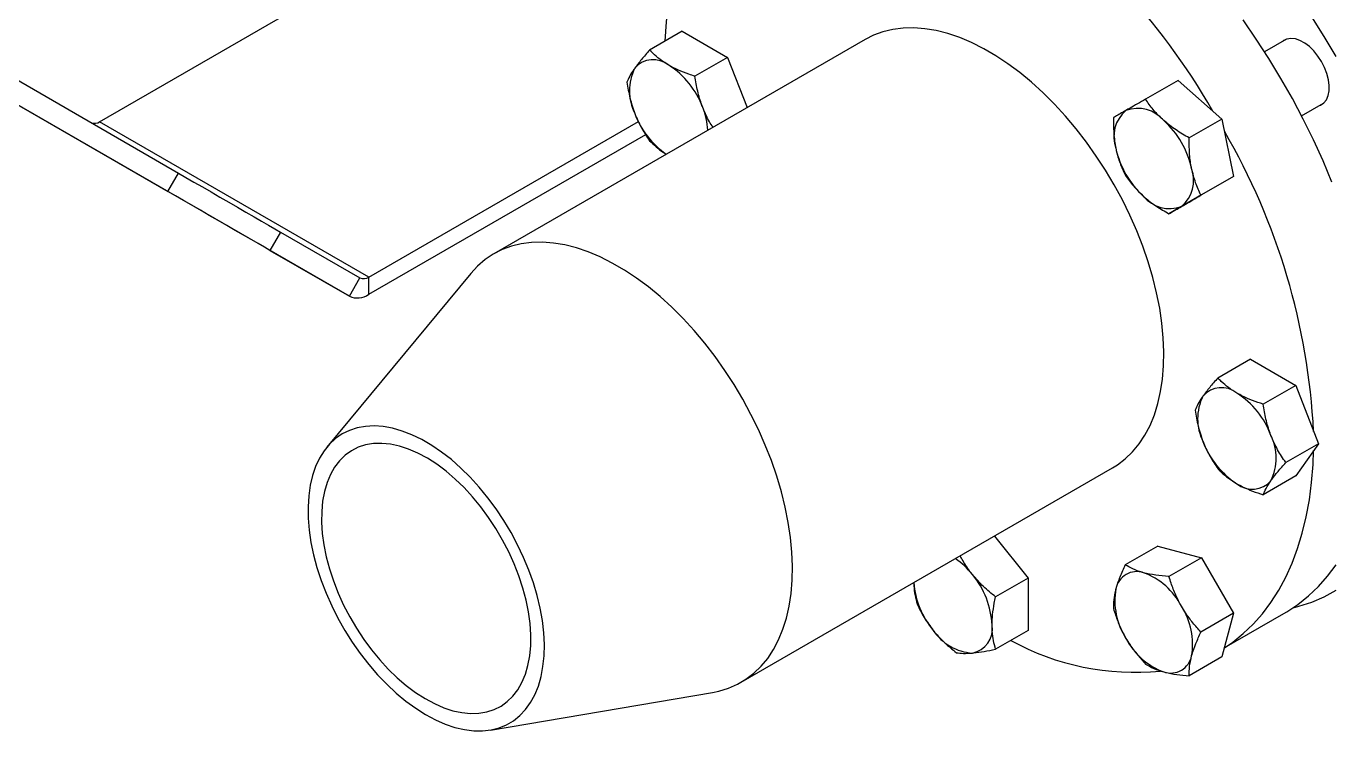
# Model space of a CAD drawing. Header units: inches. Extents: x 0.9 to 37.1, y -8.4 to 11.7.
# Drawn here: x 14.6869 to 14.8477, y 3.3858 to 3.4726 of the extents above; entities that cross this region are included whole.
import ezdxf

# ---------------------------------------------------------------- set-up
doc = ezdxf.new("R2010")
doc.units = ezdxf.units.IN
doc.header["$MEASUREMENT"] = 0

msp = doc.modelspace()

# ---------------------------------------------------------------- linework, layer by layer
at = {"color": 7, "linetype": 'Continuous', "lineweight": 25}
for p, q in [((14.6959790426466, 3.460806657847979), (14.78220175291088, 3.510581968986262)), ((14.64675232099015, 3.488487796010008), (14.70567788608903, 3.454470791350729)), ((14.64545023765682, 3.486232521527605), (14.7043758027557, 3.452215516868326)), ((14.72672883968138, 3.439308570705513), (14.65307188330778, 3.481829826529612)), ((14.76772355383534, 3.471945588212814), (14.76370624124428, 3.469626443018387)), ((14.76772355383534, 3.471945588212814), (14.77330294713835, 3.468724673018096)), ((14.7902671678218, 3.470945264826783), (14.74452735786587, 3.444540234586094)), ((14.84212771720801, 3.47096920106603), (14.83944062290205, 3.46941797454198)), ((14.77330294713835, 3.468724673018096), (14.76928563454729, 3.466405527823669)), ((14.77330294713835, 3.468724673018096), (14.77570339196744, 3.46253777598449)), ((14.82879583485071, 3.465901314718532), (14.82477852225964, 3.463582169524105)), ((14.82879583485071, 3.465901314718532), (14.8341851149371, 3.461122610157534)), ((14.84399786926325, 3.461524487664533), (14.8466846385156, 3.463075526539122)), ((14.72912467301472, 3.441672092727134), (14.6959790426466, 3.460806657847979)), ((14.72912467301472, 3.441672092727134), (14.76233022322099, 3.460841248834251)), ((14.8341851149371, 3.461122610157534), (14.83016780234604, 3.458803464963106)), ((14.8341851149371, 3.461122610157534), (14.83562916818404, 3.454065634234881)), ((14.72912467301472, 3.439545684362848), (14.76322220752229, 3.459229772046484)), ((14.7043758027557, 3.452215516868326), (14.70567788608903, 3.454470791350729)), ((14.83562916818404, 3.454065634234881), (14.83161185559297, 3.451746489040453)), ((14.83562916818404, 3.454065634234881), (14.83168394134458, 3.451787362873226)), ((14.83168394134458, 3.451787362873226), (14.82766662875351, 3.449468217678799)), ((14.71825191505972, 3.447210981506265), (14.71694983172639, 3.444955707023862)), ((14.71825191505972, 3.447210981506265), (14.72803092301472, 3.441563845187916)), ((14.71694983172639, 3.444955707023862), (14.72672883968138, 3.439308570705513)), ((14.74167055526111, 3.442108434949553), (14.72397037810044, 3.420728213007314)), ((14.72672883968138, 3.439308570705513), (14.72803092301472, 3.441563845187916)), ((14.72912467301472, 3.439545684362848), (14.72912467301472, 3.441672092727134)), ((14.83769766239026, 3.43155039517992), (14.8336803497992, 3.429231249985492)), ((14.83769766239026, 3.43155039517992), (14.84327705569327, 3.428329479985202)), ((14.84327705569327, 3.428329479985202), (14.8392597431022, 3.426010334790774)), ((14.84327705569327, 3.428329479985202), (14.84606675234477, 3.421139326839956)), ((14.84606675234477, 3.421139326839956), (14.84204943975371, 3.418820181645529)), ((14.84606675234477, 3.421139326839956), (14.84327705569327, 3.41717008888943)), ((14.77499363175087, 3.391765382034771), (14.82073344170681, 3.418170412275461)), ((14.84327705569327, 3.41717008888943), (14.8392597431022, 3.414850943695003)), ((14.8061715078662, 3.409763986805077), (14.81033220110241, 3.404588123974199)), ((14.82629466125818, 3.408540956698744), (14.82227734866711, 3.406221811504317)), ((14.82629466125818, 3.408540956698744), (14.83168394134458, 3.407097330918012)), ((14.83168394134458, 3.407097330918012), (14.82766662875351, 3.404778185723585)), ((14.83168394134458, 3.407097330918012), (14.83562916818403, 3.400263997604734)), ((14.81033220110241, 3.404588123974199), (14.80631488851135, 3.402268978779772)), ((14.81033220110241, 3.404588123974199), (14.81033220110241, 3.398145246521064)), ((14.83562916818403, 3.400263997604734), (14.83161185559297, 3.397944852410307)), ((14.83562916818403, 3.400263997604734), (14.8341851149371, 3.394874290072187)), ((14.83448080001812, 3.395977889341682), (14.8418086145468, 3.400208146625532)), ((14.81033220110241, 3.398145246521064), (14.80631488851135, 3.395826101326637)), ((14.8341851149371, 3.394874290072187), (14.83016780234604, 3.39255514487776)), ((14.74409277305119, 3.385871425777162), (14.77145911213807, 3.390507549891132))]:
    msp.add_line(p, q, dxfattribs=at)
at = {"color": 7, "linetype": 'Continuous', "lineweight": 25, "flags": 128}
for points in [[(14.84824788325494, 3.468825217725527), (14.84678125702297, 3.471302815376125), (14.84524552052341, 3.473733155525957)], [(14.82073344170681, 3.418170412275461), (14.8213147208632, 3.418532619474021), (14.82228647347734, 3.41927180626102), (14.8231782323532, 3.420131492507076), (14.82398574785361, 3.421107581415731), (14.82470517179947, 3.422195421478823), (14.82533307580806, 3.423389828643054), (14.82586646763083, 3.424685111014356), (14.82630280541285, 3.426075095982362), (14.82664000980586, 3.427553159635701), (14.82687647387739, 3.429112258327962), (14.82701107076844, 3.430744962243864), (14.82704315906352, 3.43244349080572), (14.82697258584732, 3.434199749751426), (14.82679968743332, 3.436005369707312), (14.82652528776122, 3.43785174607201), (14.82615069447042, 3.439730080021309), (14.82567769266854, 3.441631420438553), (14.82510853642455, 3.443546706570785), (14.82444593802717, 3.445466811207372), (14.82369305505949, 3.447382584175307), (14.82285347535173, 3.44928489594396), (14.82193119988352, 3.451164681131448), (14.82093062371749, 3.4530129817053), (14.81985651505471, 3.454820989671571), (14.81871399251212, 3.45658008904894), (14.81750850072993, 3.458281896927785), (14.81624578442545, 3.459918303418562), (14.81493186101693, 3.461481510299128), (14.81357299194776, 3.462964068176817), (14.81217565284788, 3.46435891198819), (14.81074650267444, 3.465659394667274), (14.80929235197885, 3.466859318821871), (14.8078201304514, 3.467952966266937), (14.80633685389811, 3.468935125274355), (14.80484959080723, 3.469801115409181), (14.80336542866469, 3.470546809834054), (14.80189144017899, 3.47116865497545), (14.8004346495765, 3.471663687458086), (14.79900199912786, 3.472029548226744), (14.7976003160649, 3.472264493788249), (14.79623628004573, 3.472367404520008), (14.79491639132315, 3.472337790005517), (14.793646939768, 3.472175791371427), (14.79243397489506, 3.471882180615001), (14.79128327703432, 3.471458356925202), (14.7902671678218, 3.470945264826783)], [(14.84773699265865, 3.453377798758823), (14.84664341749864, 3.455979077246139), (14.84546484085812, 3.45856293680492), (14.84420428812641, 3.461122744704736), (14.84286499512431, 3.463651929955422), (14.84145039979775, 3.466144000174715), (14.83996413339262, 3.468592558254102), (14.83841001113349, 3.47099131878011), (14.83679202242991, 3.473334124168873)], [(14.84645387947099, 3.468204906848014), (14.84600785856095, 3.468892382432647), (14.84550251707768, 3.469515227429691), (14.84495409711227, 3.470053423088463), (14.84438022533363, 3.470489671357661), (14.84379934645292, 3.470809950858966), (14.84323013039532, 3.471003967545681), (14.84269087223325, 3.471065485561855), (14.84219890416777, 3.470992527667833), (14.84177003845727, 3.470787438790357), (14.84163978709304, 3.470687525006298)], [(14.84619670840062, 3.462793850479391), (14.84634875667892, 3.462856866220198), (14.84674075724254, 3.463125807404907), (14.84704988126627, 3.463515460468172), (14.84726619324966, 3.464013301639933), (14.84738274074757, 3.464603329895304), (14.84739577782752, 3.465266581240681), (14.84730488546704, 3.465981738232098), (14.84711298502139, 3.466725815135418), (14.84682624432877, 3.467474896706739), (14.84645387947099, 3.468204906848014)], [(14.70567788608903, 3.454470791350729), (14.706603697203, 3.453936324844369), (14.70759195713433, 3.453365793253929), (14.70862825482785, 3.452767516214724), (14.70969747872966, 3.452150217953188), (14.71078403714757, 3.451522900068007), (14.71187208561314, 3.450894710266546), (14.71294575792968, 3.45027480897067), (14.7139893975371, 3.449672235737169), (14.71498778581986, 3.449095777440664), (14.71592636402863, 3.448553840141188), (14.71679144557961, 3.448054326504907), (14.71757041563581, 3.447604520565442), (14.71825191505972, 3.447210981506265)], [(14.71694983172639, 3.444955707023862), (14.71626833230248, 3.445349246083039), (14.71548936224628, 3.445799052022504), (14.71462428069529, 3.446298565658785), (14.71368570248653, 3.446840502958261), (14.71268731420377, 3.447416961254766), (14.71164367459635, 3.448019534488266), (14.71057000227981, 3.448639435784143), (14.70948195381424, 3.449267625585604), (14.70839539539632, 3.449894943470785), (14.70732617149452, 3.450512241732321), (14.706289873801, 3.451110518771526), (14.70530161386967, 3.451681050361966), (14.7043758027557, 3.452215516868326)], [(14.77145911213807, 3.390507549891132), (14.77222777098546, 3.39066528216616), (14.77341030697754, 3.391024213261757), (14.77452779539855, 3.391512424467055), (14.77557491090726, 3.392127589233331), (14.77654666352141, 3.39286677602033), (14.77743842239726, 3.393726462266387), (14.77824593789767, 3.394702551175041), (14.77896536184353, 3.395790391238133), (14.77959326585212, 3.396984798402364), (14.7801266576749, 3.398280080773667), (14.78056299545691, 3.399670065741671), (14.78090019984993, 3.401148129395011), (14.78113666392145, 3.402707228087271), (14.7812712608125, 3.404339932003174), (14.78130334910759, 3.40603846056503), (14.78123277589138, 3.407794719510736), (14.78105987747739, 3.409600339466621), (14.78078547780529, 3.41144671583132), (14.78041088451449, 3.41332504978062), (14.7799378827126, 3.415226390197862), (14.77936872646861, 3.417141676330095), (14.77870612807123, 3.419061780966682), (14.77795324510356, 3.420977553934617), (14.77711366539579, 3.422879865703271), (14.77619138992759, 3.424759650890758), (14.77519081376155, 3.42660795146461), (14.77411670509877, 3.428415959430882), (14.77297418255618, 3.430175058808251), (14.77176869077399, 3.431876866687094), (14.77050597446952, 3.433513273177872), (14.76919205106099, 3.435076480058439), (14.76783318199182, 3.436559037936128), (14.76643584289194, 3.4379538817475), (14.7650066927185, 3.439254364426585), (14.76355254202292, 3.44045428858118), (14.76208032049547, 3.441547936026248), (14.76059704394217, 3.442530095033666), (14.7591097808513, 3.443396085168492), (14.75762561870876, 3.444141779593364), (14.75615163022305, 3.444763624734761), (14.75469483962056, 3.445258657217397), (14.75326218917193, 3.445624517986054), (14.75186050610897, 3.445859463547559), (14.75049647008979, 3.445962374279318), (14.74917658136721, 3.445932759764828), (14.74790712981207, 3.445770761130738), (14.74669416493913, 3.445477150374312), (14.74554346707838, 3.445053326684514), (14.74446051982918, 3.444501309774234), (14.74345048392831, 3.443823730255438), (14.74251817265683, 3.4430238171031), (14.74167055526111, 3.442108434949553)], [(14.7227445138724, 3.405876721766003), (14.72325770658235, 3.404303780036938), (14.723861611924, 3.402732537352098), (14.72455199393529, 3.401174014849982), (14.72532401008245, 3.399639144446143), (14.72617224522689, 3.398138692153664), (14.72709074960855, 3.396683182567301), (14.72807308057911, 3.395282825041021), (14.72911234779264, 3.393947442076716), (14.73020126153633, 3.392686400426408), (14.73133218386267, 3.391508545391217), (14.73249718216409, 3.390422138777928), (14.73368808481456, 3.389434800948351), (14.73489653848766, 3.388553457367959), (14.73611406674914, 3.387784290028722), (14.73733212951303, 3.387132694086882), (14.73854218294423, 3.386603240019799), (14.73973573938733, 3.38619964156734), (14.74090442690147, 3.385924729682666), (14.74204004798342, 3.385780432675122), (14.74313463706724, 3.38576776268454), (14.74418051639697, 3.3858868085818), (14.74517034988057, 3.386136735345468), (14.74609719454736, 3.386515789918867), (14.74695454924792, 3.387021313506517), (14.74773640025505, 3.387649760223668), (14.74843726344568, 3.388396721968138), (14.74905222276811, 3.38925695933998), (14.74957696472454, 3.39022443839211), (14.75000780862717, 3.39129237295411), (14.75034173241557, 3.39245327223234), (14.75057639385431, 3.393698993352465), (14.75071014696199, 3.395020798475879), (14.75074205355667, 3.396409416089355), (14.7506718898365, 3.397855106038056), (14.75050014794957, 3.399347727845719), (14.75022803254182, 3.40087681184281), (14.74985745230732, 3.402431632603735), (14.74939100660016, 3.404001284177992), (14.74883196720183, 3.405574756587582), (14.74818425537203, 3.407141013054091), (14.74745241434389, 3.408689067413758), (14.74664157745638, 3.410208061177527), (14.74575743214767, 3.411687339695539), (14.74480618006186, 3.413116526891852), (14.74379449354886, 3.414485598045153), (14.74272946886265, 3.415784950104978), (14.74161857638619, 3.41700546905021), (14.74046960823203, 3.418138593817389), (14.73929062358624, 3.419176376350424), (14.738089892179, 3.420111537350492), (14.73687583627842, 3.420937517335087), (14.73565697161434, 3.421648522648085), (14.73444184764663, 3.422239566098071), (14.73323898759684, 3.422706501939908), (14.73205682866399, 3.423046054954159), (14.7309036628436, 3.423255843420396), (14.72978757876535, 3.423334395823263), (14.72871640495715, 3.423281161174091), (14.72769765493363, 3.423096512875698), (14.72673847449422, 3.422781746103226), (14.72584559160055, 3.422339068719424), (14.72502526918457, 3.421771585788076), (14.72428326121863, 3.421083277794212), (14.72362477235549, 3.420278972723858), (14.72305442142139, 3.419364312199189), (14.72257620901834, 3.418345711906605), (14.72219348946275, 3.417230316595296), (14.72190894725732, 3.416025949961957), (14.72172457826117, 3.414741059773188), (14.72164167569035, 3.413384658610469), (14.72166082104683, 3.411966260653385), (14.72178188003969, 3.410495814944485), (14.72200400352706, 3.408983635603906), (14.72232563347229, 3.407440329483221), (14.7227445138724, 3.405876721766003)], [(14.72428149174521, 3.405724608328231), (14.72477160369755, 3.404231900605261), (14.72535365202699, 3.402741721877836), (14.7260229504226, 3.401266070188856), (14.72677411008724, 3.399816826618054), (14.72760108312499, 3.398405659622521), (14.72849721123517, 3.397043931089149), (14.72945527932118, 3.395742604855408), (14.7304675735821, 3.394512158434964), (14.73152594361978, 3.393362498658903), (14.73262186806098, 3.392302881911755), (14.73374652316649, 3.391341839604521), (14.7348908538747, 3.390487109484776), (14.73604564670758, 3.389745573336871), (14.73720160395227, 3.389123201573852), (14.73834941852072, 3.388625005167208), (14.73947984888492, 3.38825499530147), (14.74058379348427, 3.388016151078513), (14.74165236400597, 3.387910395531583), (14.74267695694847, 3.387938580142161), (14.74364932289186, 3.388100477984335), (14.74456163291731, 3.388394785551875), (14.74540654164091, 3.388819133253295), (14.74617724635443, 3.389370104490417), (14.74686754179668, 3.390043263166806), (14.74747187011464, 3.390833189404609), (14.74798536561204, 3.391733523182229), (14.74840389392506, 3.392737015541478), (14.74872408530982, 3.393835586951921), (14.74894336177356, 3.395020392362511), (14.74905995783112, 3.396281892416737), (14.7490729347196, 3.397609930257913), (14.74898218795674, 3.398993813306213), (14.7487884481821, 3.400422399349044), (14.74849327527443, 3.401884186251584), (14.74809904579243, 3.403367404565211), (14.74760893384008, 3.404860112288181), (14.74702688551065, 3.406350291015606), (14.74635758711504, 3.407825942704585), (14.74560642745039, 3.409275186275386), (14.74477945441265, 3.410686353270921), (14.74388332630246, 3.412048081804293), (14.74292525821646, 3.413349408038033), (14.74191296395554, 3.414579854458477), (14.74085459391786, 3.415729514234537), (14.73975866947666, 3.416789130981686), (14.73863401437115, 3.417750173288921), (14.73748968366294, 3.418604903408666), (14.73633489083005, 3.419346439556571), (14.73517893358537, 3.419968811319589), (14.73403111901692, 3.420467007726233), (14.73290068865272, 3.420837017591972), (14.73179674405336, 3.421075861814929), (14.73072817353167, 3.421181617361858), (14.72970358058917, 3.42115343275128), (14.72873121464578, 3.420991534909106), (14.72781890462033, 3.420697227341567), (14.72697399589672, 3.420272879640146), (14.72620329118321, 3.419721908403025), (14.72551299574096, 3.419048749726636), (14.724908667423, 3.418258823488832), (14.7243951719256, 3.417358489711211), (14.72397664361257, 3.416354997351964), (14.72365645222781, 3.415256425941521), (14.72343717576408, 3.41407162053093), (14.72332057970652, 3.412810120476705), (14.72330760281804, 3.411482082635529), (14.7233983495809, 3.410098199587228), (14.72359208935554, 3.408669613544396), (14.72388726226321, 3.407207826641857), (14.72428149174521, 3.405724608328231)], [(14.83448746616855, 3.396002769726999), (14.83551450572714, 3.396705931831486), (14.83681484590532, 3.397749904447899), (14.83803480210552, 3.39891403235983), (14.83917124271765, 3.400195327267626), (14.84022125051497, 3.401590500105637), (14.84118213014252, 3.403095969485193), (14.84205141503607, 3.404707870887992), (14.84282687375378, 3.406422066586249), (14.84350651570423, 3.408234156264193), (14.84408859625629, 3.41013948831361), (14.84457162121753, 3.412133171774454), (14.84495435066979, 3.414210088889877), (14.84523580215207, 3.416364908243429), (14.84541525318245, 3.418592098444734), (14.84548265461863, 3.420308260544574)], [(14.8418086145468, 3.400208146625532), (14.84216688772234, 3.400420280884227), (14.84354427392393, 3.401341418342389), (14.84484461410212, 3.402385390958801), (14.84606457030231, 3.403549518870733), (14.84720101091444, 3.404830813778529), (14.84825101871176, 3.406225986616539)], [(14.84296680154232, 3.400933902145396), (14.84364455315993, 3.401113914313627), (14.84524552052341, 3.401642420139774), (14.84678125702297, 3.402299636669206), (14.84824788325494, 3.403083903715928)]]:
    msp.add_lwpolyline(points, dxfattribs=at)
at = {"color": 7, "linetype": 'Continuous', "lineweight": 25}
for centre, radius, start, end in [((14.76245234525094, 3.421821622528306), 0.0812969392349888, 29.71806586171306, 57.18287136798082), ((14.79744896177306, 3.47001659894711), 0.03185991243693322, 144.40138527115, 178.7388455509958), ((14.76745988139955, 3.464602837611832), 0.006238611718787779, 153.4364295104292, 206.5635704895644), ((14.76416342079107, 3.465440048911402), 0.003004596040079438, 50.75183192257121, 139.4672041396149), ((14.76040812156619, 3.458935317250996), 0.01048756709249799, 20.22711378558916, 57.36202941091793), ((14.76179478945468, 3.459164385236173), 0.00911105697854233, 3.729799256990399, 21.89060924728752), ((14.82381055437313, 3.458218601928564), 0.004226779456173674, 40.14446196135633, 109.8640185067328), ((14.69532979795704, 3.461724740191948), 0.001124452692301307, 249.6195826384163, 305.2669873762329), ((14.77186699843039, 3.465524882241813), 0.01065465961274227, 200.388387367027, 235.0101709818703), ((14.82510023984935, 3.458962205394158), 0.004227805813529646, 130.1473024213312, 199.8549695934417), ((14.81949355662917, 3.452640589911039), 0.01122114792274505, 12.27284158557991, 47.72715856004501), ((14.76374173657519, 3.418488053712158), 0.081846539569593, 2.911121980505174, 30.18910446189775), ((14.83208845923619, 3.459911519977174), 0.01122114792275573, 192.2728415855966, 227.7271585600319), ((14.826481776016, 3.453589904494049), 0.004227805813529646, 310.147302421332, 19.8549695934543), ((14.82777146149221, 3.454333507959642), 0.004226779456173765, 220.144461961361, 289.8640185067393), ((14.7284839245292, 3.442566481279584), 0.001100222479520979, 245.6860478384748, 305.6181726599859), ((14.72772112871311, 3.441504821192032), 0.00241001114562314, 245.6860478385454, 305.618172659904), ((14.83743398995446, 3.424207644578937), 0.006238611718787382, 153.4364295104274, 206.5635704895644), ((14.83413752934599, 3.425044855878508), 0.003004596040078966, 50.75183192255399, 139.4672041396221), ((14.83038223012111, 3.418540124218097), 0.010487567092504, 20.22711378560803, 57.36202941091054), ((14.83464296779914, 3.41937627178686), 0.006238611718787779, 333.4364295104372, 26.56357048957083), ((14.84169472763249, 3.425043792147695), 0.01048756709249524, 200.2271137855958, 237.3620294109304), ((14.83793942840761, 3.418539060487291), 0.003004596040079776, 230.751831922572, 319.4672041396211), ((14.79630193915721, 3.399405332333688), 0.009106425668605301, 38.10746010342186, 56.31080684157394), ((14.79540600176031, 3.398315429843662), 0.01048844500676065, 2.639287361215164, 39.77207237907205), ((14.82369193692304, 3.402775359811021), 0.002616873407543781, 71.08071345270224, 168.9300383020378), ((14.82156859780672, 3.397198292275087), 0.00858344803492621, 27.12956320632247, 69.74327230621476), ((14.80684152360773, 3.404942333717244), 0.01065225133462061, 184.9442914682432, 219.6139509555098), ((14.82958486847417, 3.40182548536707), 0.008584854303465493, 170.2602057457085, 212.8691095645554), ((14.82199714739117, 3.396453193700311), 0.008584854303467422, 350.2602057457059, 32.86910956453998), ((14.80384048766339, 3.401586960104359), 0.00623718966167014, 213.4349146448912, 266.570461887825), ((14.80291732702731, 3.398315258754968), 0.00300508680181596, 280.5467778285301, 9.251879178751906), ((14.82343285885233, 3.424416121492951), 0.03143366121480163, 241.0239655678419, 275.7918611145109), ((14.83001341805862, 3.401080386792283), 0.008583448034914736, 207.1295632062881, 249.7432723062375), ((14.82789007894231, 3.395503319256359), 0.002616873407543781, 251.0807134527031, 348.9300383020384)]:
    msp.add_arc(centre, radius, start, end, dxfattribs=at)
for points, knots in [([(14.76370624124428, 3.469626443018387), (14.7633590894638, 3.469234498411726), (14.76265842097915, 3.468443423011685), (14.7621409242156, 3.467745045963784), (14.76187982534463, 3.467392685385775)], [0, 0, 0, 0, 0.4954579634770069, 1, 1, 1, 1]), ([(14.76606437032188, 3.46776684676368), (14.76584781457673, 3.467898143393691), (14.76528117244053, 3.46824169559479), (14.7644778577817, 3.4688607070553), (14.76396440480375, 3.46937024695174), (14.76370624124428, 3.469626443018387)], [0, 0, 0, 0, 0.2352153999993366, 0.6154671935981841, 1, 1, 1, 1]), ([(14.76187982534463, 3.467392685385775), (14.76184727106684, 3.467345930594244), (14.76160079235028, 3.466991935304136), (14.76122297748957, 3.466374672456958), (14.76101931095997, 3.465897817345234), (14.76091654459278, 3.465657205067861)], [0, 0, 0, 0, 0.07010571820324883, 0.5307925293049197, 1, 1, 1, 1]), ([(14.76928563454729, 3.466405527823669), (14.76903606401223, 3.466487639924805), (14.76833462111853, 3.4667184241791), (14.76722246248154, 3.467149519272409), (14.76645208322958, 3.467560174233651), (14.76606437032188, 3.46776684676368)], [0, 0, 0, 0, 0.2152816572951858, 0.6050705810156085, 1, 1, 1, 1]), ([(14.76091654459278, 3.465657205067861), (14.76102245181269, 3.465003715067426), (14.76123620802959, 3.463684753523549), (14.76166399090266, 3.462440678156944), (14.76187982534463, 3.461812989837889)], [0, 0, 0, 0, 0.495457963477011, 1, 1, 1, 1]), ([(14.77024891529913, 3.462561312593698), (14.77021636102135, 3.462646844179588), (14.76996988230479, 3.463294430824062), (14.76959206744408, 3.464565570353668), (14.76938840091448, 3.465788473496384), (14.76928563454729, 3.466405527823669)], [0, 0, 0, 0, 0.07010571820324693, 0.5307925293049184, 1, 1, 1, 1]), ([(14.77150772858571, 3.460115671070173), (14.77136089782837, 3.460339168907866), (14.77086666140043, 3.461091468868434), (14.77050390313655, 3.461954603345263), (14.77024891529913, 3.462561312593698)], [0, 0, 0, 0, 0.297086068600345, 1, 1, 1, 1]), ([(14.82477852225964, 3.463582169524105), (14.82444097433137, 3.463387261158745), (14.82376268811743, 3.46299560223825), (14.82296446296595, 3.462534672226691), (14.82253675915957, 3.462287686499043), (14.82237434126601, 3.462193895185929)], [0, 0, 0, 0, 0.3805934879738685, 0.7647841813874784, 1, 1, 1, 1]), ([(14.82704159472894, 3.460943678586257), (14.82697822430066, 3.461000624221999), (14.82649842677813, 3.461431777611519), (14.82568070802884, 3.462294849604205), (14.82508108231441, 3.463150449584854), (14.82477852225964, 3.463582169524105)], [0, 0, 0, 0, 0.07010571820325417, 0.5307925293049163, 1, 1, 1, 1]), ([(14.76187982534463, 3.461812989837889), (14.76191341067266, 3.461728053464637), (14.76216769579619, 3.461084973362985), (14.76273403097771, 3.45992266429806), (14.76338019753849, 3.458955210985941), (14.76370624124428, 3.458467051922615)], [0, 0, 0, 0, 0.07010571820324693, 0.5307925293049173, 1, 1, 1, 1]), ([(14.82083329542018, 3.46130389816245), (14.82082993343775, 3.46066122244523), (14.82082314783195, 3.459364087744418), (14.82102294725961, 3.458142575712165), (14.82112375446974, 3.457526271543776)], [0, 0, 0, 0, 0.495457963477005, 1, 1, 1, 1]), ([(14.82237434126601, 3.462193895185929), (14.82212881699298, 3.462052108249041), (14.82163409748793, 3.461766414446251), (14.82115881670244, 3.461491917322672), (14.82091815347353, 3.461352911670316), (14.82083329542018, 3.46130389816245)], [0, 0, 0, 0, 0.3894480145147127, 0.7847188654868421, 1, 1, 1, 1]), ([(14.83016780234604, 3.458803464963107), (14.82960955867645, 3.459121872517419), (14.82848283610714, 3.459764525532981), (14.82752490914783, 3.460548254418351), (14.82704159472894, 3.460943678586257)], [0, 0, 0, 0, 0.4954579634770132, 1, 1, 1, 1]), ([(14.76370624124428, 3.458467051922615), (14.76396223035632, 3.458213749581613), (14.76447662807904, 3.457704750795171), (14.7651827447255, 3.457151326773696), (14.76564725407267, 3.456866722051204), (14.76576005434831, 3.456797609359848)], [0, 0, 0, 0, 0.4285953165576357, 0.8612415311282128, 1, 1, 1, 1]), ([(14.82112375446974, 3.457526271543776), (14.82114138818449, 3.457442913888589), (14.82127489860689, 3.456811786759918), (14.82161352277966, 3.455672014066512), (14.8220547257842, 3.454724845829221), (14.82227734866711, 3.454246922239797)], [0, 0, 0, 0, 0.07010571820324496, 0.530792529304918, 1, 1, 1, 1]), ([(14.8304582613956, 3.455025838344432), (14.8304416587311, 3.455109791212255), (14.83031595471568, 3.455745424883748), (14.83016585086371, 3.456994028041834), (14.83016714789036, 3.458196646109724), (14.83016780234604, 3.458803464963106)], [0, 0, 0, 0, 0.07010571820324747, 0.5307925293049199, 1, 1, 1, 1]), ([(14.82227734866711, 3.454246922239797), (14.82259434777614, 3.45378924716506), (14.82323415807769, 3.452865505680465), (14.82410237114652, 3.452029986068517), (14.82454042113641, 3.45160843130195)], [0, 0, 0, 0, 0.4954579634770138, 0.9999999999999999, 0.9999999999999999, 0.9999999999999999, 0.9999999999999999]), ([(14.83161185559297, 3.451746489040453), (14.83137397301483, 3.452249897237249), (14.83089384635289, 3.453265943469026), (14.83060433303474, 3.454435664774702), (14.8304582613956, 3.455025838344432)], [0, 0, 0, 0, 0.4954579634770075, 1, 1, 1, 1]), ([(14.82454042113641, 3.45160843130195), (14.82460482261493, 3.451552080878845), (14.82509242654444, 3.451125434032147), (14.82609866561453, 3.450371192504141), (14.82714079136015, 3.449771042354092), (14.82766662875351, 3.449468217678799)], [0, 0, 0, 0, 0.07010571820325451, 0.5307925293049175, 1, 1, 1, 1]), ([(14.82920767459934, 3.450358214702278), (14.82937009043321, 3.450452004826357), (14.8297950694842, 3.450697417092965), (14.83059267115059, 3.451157987179577), (14.83127086201567, 3.451549591063555), (14.83161185559297, 3.451746489040453)], [0, 0, 0, 0, 0.2352153999993344, 0.61546719359818, 1, 1, 1, 1]), ([(14.82766662875351, 3.449468217678799), (14.82775148750251, 3.449517231588352), (14.82798999148473, 3.449654990072304), (14.8284645187413, 3.44992905216585), (14.82895887650828, 3.450214537143039), (14.82920767459934, 3.450358214702278)], [0, 0, 0, 0, 0.215281657295186, 0.6050705810156047, 1, 1, 1, 1]), ([(14.8336803497992, 3.429231249985492), (14.83333319801872, 3.428839305378832), (14.83263252953407, 3.42804822997879), (14.83211503277052, 3.427349852930889), (14.83185393389954, 3.42699749235288)], [0, 0, 0, 0, 0.4954579634770076, 1, 1, 1, 1]), ([(14.8360384788768, 3.427371653730785), (14.83568526386692, 3.427592260384486), (14.83497355274888, 3.428036772094804), (14.83422598000688, 3.428678573463493), (14.8338225866353, 3.429087176290949), (14.8336803497992, 3.429231249985492)], [0, 0, 0, 0, 0.3894480145147122, 0.7847188654868452, 1, 1, 1, 1]), ([(14.83185393389954, 3.42699749235288), (14.83182137962176, 3.426950737561349), (14.8315749009052, 3.426596742271241), (14.83119708604448, 3.425979479424063), (14.83099341951489, 3.425502624312339), (14.83089065314769, 3.425262012034966)], [0, 0, 0, 0, 0.0701057182032473, 0.530792529304923, 1, 1, 1, 1]), ([(14.8392597431022, 3.426010334790774), (14.83882045703773, 3.42615778872652), (14.83793773296643, 3.426454090268992), (14.83686484577444, 3.426917434396245), (14.83626591801492, 3.427246639945428), (14.8360384788768, 3.427371653730785)], [0, 0, 0, 0, 0.3805934879738667, 0.7647841813874927, 1, 1, 1, 1]), ([(14.83089065314769, 3.425262012034966), (14.8309965603676, 3.424608522034531), (14.83121031658451, 3.423289560490654), (14.83163809945758, 3.422045485124049), (14.83185393389954, 3.421417796804994)], [0, 0, 0, 0, 0.4954579634770033, 1, 1, 1, 1]), ([(14.84022302385405, 3.422166119560804), (14.84019046957627, 3.422251651146693), (14.83994399085971, 3.422899237791166), (14.83956617599899, 3.424170377320773), (14.8393625094694, 3.42539328046349), (14.8392597431022, 3.426010334790774)], [0, 0, 0, 0, 0.07010571820324735, 0.5307925293049148, 1, 1, 1, 1]), ([(14.84204943975371, 3.418820181645529), (14.84170228797323, 3.419334404125538), (14.84100161948858, 3.420372277200381), (14.84048412272503, 3.421564561840409), (14.84022302385405, 3.422166119560804)], [0, 0, 0, 0, 0.4954579634770053, 1, 1, 1, 1]), ([(14.83185393389954, 3.421417796804994), (14.83188751922758, 3.421332860431742), (14.83214180435111, 3.420689780330091), (14.83270813953263, 3.419527471265164), (14.83335430609341, 3.418560017953047), (14.8336803497992, 3.418071858889721)], [0, 0, 0, 0, 0.07010571820324735, 0.5307925293049216, 1, 1, 1, 1]), ([(14.84022302385405, 3.416586424012918), (14.84025660918209, 3.416633774017086), (14.84051089430562, 3.416992275850016), (14.84107722948714, 3.417718369161874), (14.84172339604792, 3.418450674104198), (14.84204943975371, 3.418820181645529)], [0, 0, 0, 0, 0.07010571820324836, 0.5307925293049223, 1, 1, 1, 1]), ([(14.8336803497992, 3.418071858889721), (14.83382258754204, 3.417927784886531), (14.83422236091234, 3.41752285052327), (14.83496912042979, 3.416880815008247), (14.83568047276355, 3.416436084532444), (14.8360384788768, 3.416212262635013)], [0, 0, 0, 0, 0.2152816572951858, 0.6050705810156085, 1, 1, 1, 1]), ([(14.8360384788768, 3.416212262635013), (14.83626591595412, 3.416087247664358), (14.83686103030336, 3.415760132121979), (14.83793330578671, 3.415296388440495), (14.83881595041221, 3.414999978345593), (14.8392597431022, 3.414850943695003)], [0, 0, 0, 0, 0.2352153999993366, 0.6154671935981841, 1, 1, 1, 1]), ([(14.8392597431022, 3.414850943695003), (14.83936565032211, 3.415103620781239), (14.83957940653902, 3.415613607712245), (14.84000718941209, 3.416260194033569), (14.84022302385405, 3.416586424012918)], [0, 0, 0, 0, 0.4954579634770069, 1, 1, 1, 1]), ([(14.8034673727684, 3.405025256676739), (14.80341067623775, 3.405096828009977), (14.80298140890154, 3.405638717173497), (14.8024465604209, 3.406404659927991), (14.8020801429411, 3.407130373896742), (14.80197391394925, 3.407340767416493)], [0, 0, 0, 0, 0.09752069940009815, 0.7383600085815044, 0.9999999999999999, 0.9999999999999999, 0.9999999999999999, 0.9999999999999999]), ([(14.82227734866711, 3.406221811504317), (14.82203946608897, 3.405714521645232), (14.82155933942702, 3.40469064091976), (14.82126982610888, 3.403751603123029), (14.82112375446974, 3.403277819080695)], [0, 0, 0, 0, 0.4954579634770069, 1, 1, 1, 1]), ([(14.82454042113641, 3.405250859956602), (14.82447705070813, 3.405268270685244), (14.8239972531856, 3.405400092809461), (14.82317953443632, 3.405698799717944), (14.82257990872188, 3.406046412512077), (14.82227734866711, 3.406221811504317)], [0, 0, 0, 0, 0.07010571820324286, 0.5307925293049159, 1, 1, 1, 1]), ([(14.80631488851135, 3.402268978779772), (14.80580190562732, 3.402687437880521), (14.80476653447205, 3.403532028404025), (14.80390304134782, 3.404524508664773), (14.8034673727684, 3.405025256676739)], [0, 0, 0, 0, 0.4954579634770014, 1, 1, 1, 1]), ([(14.82766662875351, 3.404778185723585), (14.82710838508392, 3.404825777550032), (14.82598166251461, 3.404921833784781), (14.8250237355553, 3.405140522371629), (14.82454042113641, 3.405250859956602)], [0, 0, 0, 0, 0.4954579634770069, 0.9999999999999999, 0.9999999999999999, 0.9999999999999999, 0.9999999999999999]), ([(14.82920767459934, 3.401112380409598), (14.82896215032631, 3.401571043575708), (14.82846743082127, 3.402495227615518), (14.82799215003578, 3.40373894587529), (14.82775148680686, 3.404507272959064), (14.82766662875351, 3.404778185723585)], [0, 0, 0, 0, 0.3894480145147189, 0.7847188654868474, 1, 1, 1, 1]), ([(14.7962318079479, 3.404025920180421), (14.79623531440278, 3.403891178578905), (14.79624944308904, 3.403348259340361), (14.79637527058246, 3.402457135859147), (14.79655881161678, 3.401756945159349), (14.79665109583513, 3.401404890090759)], [0, 0, 0, 0, 0.1409884784625273, 0.5680900071627797, 1, 1, 1, 1]), ([(14.82112375446974, 3.403277819080695), (14.82110715180524, 3.403214225666552), (14.82098144778982, 3.402732739847636), (14.82083134393785, 3.401875103837459), (14.8208326409645, 3.401181887915678), (14.82083329542018, 3.40083210397177)], [0, 0, 0, 0, 0.07010571820324511, 0.530792529304918, 1, 1, 1, 1]), ([(14.79665109583513, 3.401404890090759), (14.7969228341586, 3.400847163469586), (14.79747129304612, 3.399721484477046), (14.79824507227987, 3.398677213489722), (14.79863547643028, 3.398150334879095)], [0, 0, 0, 0, 0.4954579634770028, 1, 1, 1, 1]), ([(14.80588332093745, 3.398798401395856), (14.80589778510187, 3.399231333719837), (14.80592692969184, 3.400103671360408), (14.80610901984068, 3.401282330158696), (14.80626122192919, 3.402011775684659), (14.80631488851135, 3.402268978779772)], [0, 0, 0, 0, 0.3894480145147177, 0.7847188654868451, 1, 1, 1, 1]), ([(14.82083329542018, 3.40083210397177), (14.82091815416918, 3.400561190431985), (14.8211566581514, 3.399799760893667), (14.82163118540797, 3.398555940448154), (14.82212554317495, 3.397631531113343), (14.82237434126601, 3.397166298657782)], [0, 0, 0, 0, 0.2152816572951834, 0.6050705810156113, 1, 1, 1, 1]), ([(14.83161185559297, 3.397944852410307), (14.8312743076647, 3.398317204295402), (14.83059602145077, 3.39906542737496), (14.82979779629928, 3.40013592759909), (14.8293700924929, 3.40084363345679), (14.82920767459934, 3.401112380409598)], [0, 0, 0, 0, 0.3805934879738698, 0.7647841813874892, 1, 1, 1, 1]), ([(14.79863547643028, 3.398150334879095), (14.79869327053424, 3.39807937847788), (14.79913084794455, 3.397542145158873), (14.80004276602651, 3.396579401710119), (14.80099999308734, 3.395791578177948), (14.80148299217324, 3.39539405698213)], [0, 0, 0, 0, 0.0701057182032486, 0.5307925293049237, 1, 1, 1, 1]), ([(14.80631488851135, 3.395826101326637), (14.80622295817129, 3.396174144640749), (14.80603822860527, 3.396873520824214), (14.80590309627707, 3.397878395296211), (14.80588876366054, 3.398545190146748), (14.80588332093745, 3.398798401395856)], [0, 0, 0, 0, 0.3805934879738672, 0.7647841813874854, 1, 1, 1, 1]), ([(14.8304582613956, 3.395000859986685), (14.83047589511035, 3.395065048613464), (14.83060940553275, 3.395551040975203), (14.83094802970552, 3.396517507450061), (14.83138923271006, 3.39746617320244), (14.83161185559297, 3.397944852410307)], [0, 0, 0, 0, 0.0701057182032449, 0.5307925293049174, 1, 1, 1, 1]), ([(14.82237434126601, 3.397166298657782), (14.82253675709988, 3.396897550522131), (14.82296173615086, 3.396194341204907), (14.82375933781726, 3.395123415394051), (14.82443752868233, 3.394375048607438), (14.82477852225964, 3.393998770658492)], [0, 0, 0, 0, 0.2352153999993361, 0.6154671935981769, 1, 1, 1, 1]), ([(14.80148299217324, 3.39539405698213), (14.8017547304967, 3.395359506172377), (14.80230318938423, 3.395289771074146), (14.80307696861798, 3.395337074121294), (14.8034673727684, 3.395360940497035)], [0, 0, 0, 0, 0.4954579634770078, 0.9999999999999999, 0.9999999999999999, 0.9999999999999999, 0.9999999999999999]), ([(14.8034673727684, 3.395360940497035), (14.80352516687235, 3.395366359671432), (14.80396274428266, 3.395407389951973), (14.80487466236462, 3.395534916123793), (14.80583188942545, 3.395728448477381), (14.80631488851135, 3.395826101326637)], [0, 0, 0, 0, 0.07010571820323708, 0.5307925293049118, 1, 1, 1, 1]), ([(14.83016780234604, 3.39255514487776), (14.83016444036361, 3.39292316721642), (14.83015765475781, 3.393665959472857), (14.83035745418547, 3.39455320654301), (14.8304582613956, 3.395000859986685)], [0, 0, 0, 0, 0.4954579634770062, 1, 1, 1, 1]), ([(14.82477852225964, 3.393998770658492), (14.82509552136866, 3.393811911311619), (14.82573533167022, 3.393434766607838), (14.82660354473905, 3.393164287294411), (14.82704159472894, 3.393027819110777)], [0, 0, 0, 0, 0.4954579634770148, 0.9999999999999999, 0.9999999999999999, 0.9999999999999999, 0.9999999999999999]), ([(14.82704159472894, 3.393027819110777), (14.82710599620746, 3.393011003594772), (14.82759360013696, 3.392883688013378), (14.82859983920706, 3.392693811569576), (14.82964196495267, 3.392601648606042), (14.83016780234604, 3.39255514487776)], [0, 0, 0, 0, 0.07010571820325383, 0.5307925293049229, 1, 1, 1, 1])]:
    msp.add_open_spline(points, degree=3, knots=knots, dxfattribs=at)

doc.saveas('drawing.dxf')
